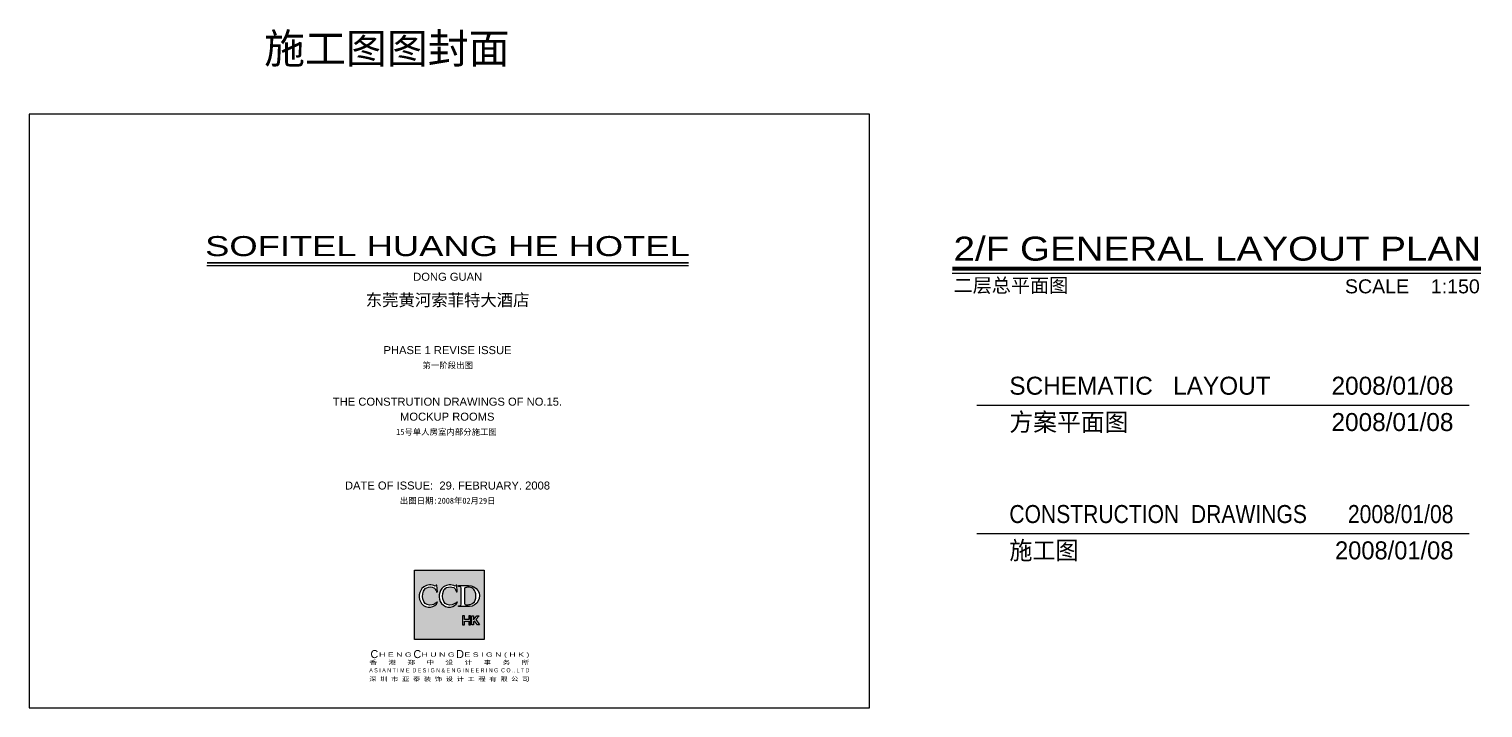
# Model space of a CAD drawing. Header units: millimetres. Extents: x 14385 to 129787, y 107826 to 186798.
# Drawn here: x 91043 to 91769, y 140429 to 140769 of the extents above; entities that cross this region are included whole.
import ezdxf
from ezdxf.enums import TextEntityAlignment as Align

# ---------------------------------------------------------------- set-up
doc = ezdxf.new("R2010")
doc.units = ezdxf.units.MM
doc.header["$LTSCALE"] = 1000
doc.layers.add('FF-TEXT', color=50, linetype='Continuous')
doc.layers.add('TK', color=1, linetype='Continuous')
doc.styles.add('ar', font='arial.ttf')
doc.styles.add('Arial', font='arial.ttf')
doc.styles.add('CCD', font='hbtitle.shx', dxfattribs={"width": 0.8})
doc.styles.add('黑体', font='simhei.ttf', dxfattribs={"width": 0.8})

msp = doc.modelspace()

# ---------------------------------------------------------------- hatches: boundary and pattern name
at = {"layer": 'TK', "ltscale": 3}
h = msp.add_hatch(color=250, dxfattribs=at)
h.paths.add_polyline_path([(91270.13, 140498.13), (91235.33, 140498.13), (91235.33, 140463.32), (91270.13, 140463.32)])
h.paths.add_polyline_path([(91259.38, 140470.66), (91259.38, 140475.13), (91260.34, 140475.13), (91260.34, 140473.42), (91262.43, 140473.42), (91262.43, 140475.13), (91263.39, 140475.13), (91263.39, 140470.66), (91262.43, 140470.66), (91262.43, 140472.57), (91260.34, 140472.57), (91260.34, 140470.66)], flags=16)
h.paths.add_polyline_path([(91263.94, 140470.66), (91263.94, 140475.13), (91264.9, 140475.13), (91264.9, 140473.28), (91266.55, 140475.14), (91267.59, 140475.14), (91265.93, 140473.31), (91267.88, 140470.66), (91266.86, 140470.66), (91265.4, 140472.73), (91264.9, 140472.26), (91264.9, 140470.66)], flags=16)
h.paths.add_polyline_path([(91253.32, 140479.61, -0.26196), (91248.85, 140481.35, -0.404345), (91249.9, 140489.71, -0.284385), (91255.66, 140490.01, 0.397655), (91256.14, 140490.52), (91256.43, 140490.52), (91256.73, 140487.19), (91256.38, 140487.14, -0.024262), (91256.07, 140487.92, 0.164469), (91254.94, 140489.32, 0.230004), (91251.39, 140489.32, 0.19505), (91249.77, 140487.61, 0.188708), (91249.92, 140482.42, 0.360708), (91254.09, 140480.76, 0.166297), (91256.64, 140482.27), (91256.88, 140482.01, -0.250412)], flags=16)
h.paths.add_polyline_path([(91257.31, 140479.87), (91257.31, 140480.19), (91257.82, 140480.19, 0.381288), (91258.71, 140481.05), (91258.71, 140489.08, 0.402422), (91257.85, 140489.94), (91257.32, 140489.94), (91257.32, 140490.33), (91262.36, 140490.33, -1.001781), (91262.78, 140479.87)], flags=16)
h.paths.add_polyline_path([(91260.32, 140488.68), (91260.32, 140481.66, 0.407865), (91260.99, 140480.75, 0.118091), (91263.17, 140480.94, 0.256825), (91265.68, 140483.01, 0.171717), (91265.68, 140487.25, 0.196258), (91263.92, 140489.22, 0.101206), (91261.85, 140489.51, 0.040564), (91260.93, 140489.36, 0.383563)], flags=0)
h.paths.add_polyline_path([(91243.35, 140479.57, -0.26196), (91238.88, 140481.31, -0.404345), (91239.93, 140489.67, -0.284385), (91245.69, 140489.98, 0.397655), (91246.17, 140490.48), (91246.46, 140490.48), (91246.76, 140487.16), (91246.41, 140487.1, -0.024262), (91246.1, 140487.88, 0.164469), (91244.97, 140489.28, 0.230004), (91241.42, 140489.28, 0.19505), (91239.81, 140487.57, 0.188708), (91239.96, 140482.38, 0.360708), (91244.12, 140480.72, 0.166297), (91246.67, 140482.24), (91246.91, 140481.97, -0.250412)], flags=16)

# ---------------------------------------------------------------- linework, layer by layer
at = {"layer": 'FF-TEXT', "color": 1}
msp.add_line((91504.06, 140646.66), (91768.25, 140646.66), dxfattribs=at)
at = {"layer": 'FF-TEXT', "color": 1, "const_width": 2}
msp.add_lwpolyline([(91504.06, 140648.82), (91768.25, 140648.82)], dxfattribs=at)
at = {"layer": 'TK', "color": 2}
msp.add_line((91131.56, 140650.36), (91372.28, 140650.36), dxfattribs=at)
at = {"layer": 'TK', "color": 146, "ltscale": 3}
for p, q in [((91516.33, 140580.6, -0.91), (91762.41, 140580.6, -0.91)), ((91516.33, 140516.42, -0.91), (91762.41, 140516.42, -0.91))]:
    msp.add_line(p, q, dxfattribs=at)
at = {"layer": 'TK'}
msp.add_lwpolyline([(91462.73, 140726.14), (91042.73, 140726.14), (91042.73, 140429.14), (91462.73, 140429.14)], close=True, dxfattribs=at)
at = {"layer": 'TK', "color": 2}
msp.add_lwpolyline([(91131.56, 140651.74, 0.75, 0.75, 0), (91372.28, 140651.74, 0, 0, 0)], format="xyseb", dxfattribs=at)
at = {"layer": 'TK', "color": 1, "ltscale": 3}
for points in [[(91270.13, 140463.32), (91235.33, 140463.32), (91235.33, 140498.13), (91270.13, 140498.13)], [(91260.34, 140473.42), (91260.34, 140475.13), (91259.38, 140475.13), (91259.38, 140470.66), (91260.34, 140470.66), (91260.34, 140472.57), (91262.43, 140472.57), (91262.43, 140470.66), (91263.39, 140470.66), (91263.39, 140475.13), (91262.43, 140475.13), (91262.43, 140473.42)]]:
    msp.add_lwpolyline(points, close=True, dxfattribs=at)
for points in [[(91246.76, 140487.16), (91246.46, 140490.48), (91246.17, 140490.48, -0.397655), (91245.69, 140489.98, 0.284385), (91239.93, 140489.67, 0.404345), (91238.88, 140481.31, 0.26196), (91243.35, 140479.57, 0.250412), (91246.91, 140481.97), (91246.67, 140482.24, -0.166297), (91244.12, 140480.72, -0.360708), (91239.96, 140482.38, -0.188708), (91239.81, 140487.57, -0.19505), (91241.42, 140489.28, -0.230004), (91244.97, 140489.28, -0.164469), (91246.1, 140487.88, 0.024262), (91246.41, 140487.1), (91246.76, 140487.16)], [(91256.73, 140487.19), (91256.43, 140490.52), (91256.14, 140490.52, -0.397655), (91255.66, 140490.01, 0.284385), (91249.9, 140489.71, 0.404345), (91248.85, 140481.35, 0.26196), (91253.32, 140479.61, 0.250412), (91256.88, 140482.01), (91256.64, 140482.27, -0.166297), (91254.09, 140480.76, -0.360708), (91249.92, 140482.42, -0.188708), (91249.77, 140487.61, -0.19505), (91251.39, 140489.32, -0.230004), (91254.94, 140489.32, -0.164469), (91256.07, 140487.92, 0.024262), (91256.38, 140487.14), (91256.73, 140487.19)], [(91260.32, 140488.68), (91260.32, 140481.66, 0.415021), (91261.01, 140480.75, 0.117022), (91263.17, 140480.94, 0.256825), (91265.68, 140483.01, 0.171717), (91265.68, 140487.25, 0.196258), (91263.92, 140489.22, 0.101206), (91261.85, 140489.51, 0.040564), (91260.93, 140489.36, 0.385331), (91260.32, 140488.68, 0.513563)]]:
    msp.add_lwpolyline(points, format="xyb", dxfattribs=at)
msp.add_lwpolyline([(91257.32, 140490.33), (91262.36, 140490.33, -1.001781), (91262.78, 140479.87), (91257.31, 140479.87), (91257.31, 140480.19), (91257.82, 140480.19, 0.381288), (91258.71, 140481.05), (91258.71, 140489.08, 0.402422), (91257.85, 140489.94), (91257.32, 140489.94)], format="xyb", close=True, dxfattribs=at)
msp.add_lwpolyline([(91264.9, 140472.26), (91264.9, 140470.66), (91263.94, 140470.66), (91263.94, 140475.13), (91264.9, 140475.13), (91264.9, 140473.28), (91266.55, 140475.14), (91267.59, 140475.14), (91265.93, 140473.31), (91267.88, 140470.66), (91266.86, 140470.66), (91265.4, 140472.73), (91264.9, 140472.26)], dxfattribs=at)

# ---------------------------------------------------------------- texts
at = {"layer": 'FF-TEXT', "color": 1, "style": 'Arial', "width": 1.150189}
msp.add_text('2/F GENERAL LAYOUT PLAN', height=12, dxfattribs=at).set_placement((91504.71, 140652.85), (91768.31, 140652.85), align=Align.FIT)
at = {"layer": 'FF-TEXT', "color": 1, "style": 'Arial'}
msp.add_text('二层总平面图', height=7, dxfattribs=at).set_placement((91504.71, 140637))
msp.add_text('SCALE    1:150', height=7, dxfattribs=at).set_placement((91767.69, 140636.5), align=Align.RIGHT)
at = {"layer": 'TK', "color": 50, "ltscale": 3, "style": 'Arial'}
msp.add_text('施工图图封面', height=15, dxfattribs=at).set_placement((91160.15, 140751.47))
at = {"layer": 'TK', "color": 2, "style": 'ar', "width": 1.3}
msp.add_text('SOFITEL HUANG HE HOTEL', height=10, dxfattribs=at).set_placement((91130.7, 140655.13), (91372.89, 140655.13), align=Align.FIT)
at = {"layer": 'TK', "color": 1, "style": 'ar'}
for s, p in [('DONG GUAN', (91251.91, 140644.79)), ('PHASE 1 REVISE ISSUE', (91251.84, 140608.11)), ('THE CONSTRUTION DRAWINGS OF NO.15.', (91251.8, 140582.32)), ('MOCKUP ROOMS ', (91252.47, 140574.82)), ('DATE OF ISSUE:  29. FEBRUARY. 2008', (91251.82, 140540.38))]:
    msp.add_text(s, height=4, dxfattribs=at).set_placement(p, align=Align.MIDDLE)
at = {"layer": 'TK', "color": 7, "style": '黑体'}
for s, height, p in [('东莞黄河索菲特大酒店', 6, (91251.89, 140633.29)), ('第一阶段出图', 3, (91251.92, 140600.61)), ('15号单人房室内部分施工图', 3, (91251.35, 140567.32)), ('出图日期:2008年02月29日', 3, (91251.93, 140532.88))]:
    msp.add_text(s, height=height, dxfattribs=at).set_placement(p, align=Align.MIDDLE)
at = {"layer": 'TK', "color": 50, "ltscale": 3, "style": 'ar'}
for s, width, p, p2 in [('SCHEMATIC   LAYOUT         2008/01/08', 0.968323, (91532.59, 140585.8), (91754.52, 140585.8)), ('方案平面图                              2008/01/08', 0.962471, (91532.59, 140567.63), (91754.52, 140567.63)), ('CONSTRUCTION  DRAWINGS       2008/01/08', 0.838134, (91532.59, 140521.62), (91754.52, 140521.62)), ('施工图                                       2008/01/08', 0.936903, (91532.59, 140503.45), (91754.52, 140503.45))]:
    msp.add_text(s, height=9, dxfattribs=dict(at, width=width)).set_placement(p, p2, align=Align.FIT)
at = {"layer": 'TK', "style": 'CCD'}
for s, p in [('C', (91213.34, 140454.08)), ('C', (91234.81, 140454.08)), ('D', (91256.17, 140454.08))]:
    msp.add_text(s, height=4, rotation=359.93196, dxfattribs=at).set_placement(p)
at = {"layer": 'TK'}
for s, style, width, p, p2 in [('香   港   郑   中   设   计   事   务   所', '黑体', 1.254252, (91212.73, 140450.86), (91292.73, 140450.86)), ('    H E N G    H U N G    E S I G N ( H K )', 'Arial', 1.496333, (91212.73, 140454.78), (91292.73, 140454.78)), ('A S I A N T I M E  D E S I G N & E N G I N E E R I N G  C O ., L T D', 'Arial', 0.900492, (91212.73, 140446.93), (91292.73, 140446.93)), ('深 圳 市 亚 泰 装 饰 设 计 工 程 有 限 公 司', '黑体', 1.19724, (91212.73, 140442.56), (91292.73, 140442.56))]:
    msp.add_text(s, height=2.1, dxfattribs=dict(at, style=style, width=width)).set_placement(p, p2, align=Align.FIT)

doc.saveas('drawing.dxf')
